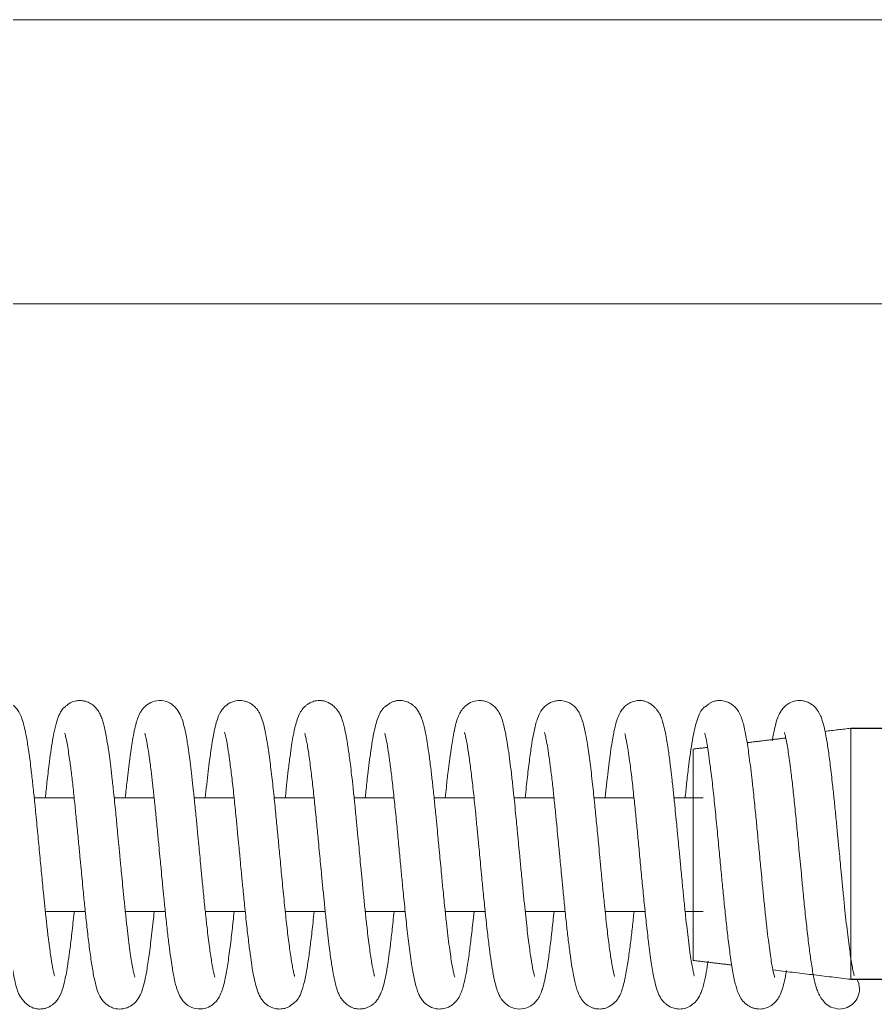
# Model space of a CAD drawing. Header units: inches. Extents: x 0.8 to 28.5, y 2.9 to 20.2.
# Drawn here: x 17.075 to 17.824, y 17.741 to 18.607 of the extents above; entities that cross this region are included whole.
import ezdxf

# ---------------------------------------------------------------- set-up
doc = ezdxf.new("R2010")
doc.units = ezdxf.units.IN
doc.header["$MEASUREMENT"] = 0
doc.layers.add('SLD-0', color=1, linetype='Continuous', lineweight=15)

msp = doc.modelspace()

# ---------------------------------------------------------------- linework, layer by layer
at = {"color": 7, "linetype": 'Continuous', "lineweight": 15}
for p, q in [((17.8029, 17.79881), (17.8029, 17.98662)), ((17.6649, 17.96839), (17.6649, 17.81048)), ((17.6649, 17.81048), (17.6649, 17.78339)), ((17.8029, 17.76689), (17.8029, 17.77866))]:
    msp.add_line(p, q, dxfattribs=at)
for p, q in [((17.8029, 17.98662), (17.8379, 17.98662)), ((17.8029, 17.76689), (17.8379, 17.76689))]:
    msp.add_line(p, q)
at = {"color": 7, "linetype": 'Continuous', "lineweight": 15, "flags": 128}
msp.add_lwpolyline([(17.81039, 17.75839), (17.80968, 17.76332), (17.80793, 17.76733)], dxfattribs=at)
at = {"color": 7, "linetype": 'Continuous', "lineweight": 15}
msp.add_arc((17.79289, 17.75839), 0.0175, 269.97873, 0, dxfattribs=at)
for points, knots in [([(17.1056, 17.76991), (17.10564, 17.76994), (17.10576, 17.77003), (17.1054, 17.77154), (17.10482, 17.77413), (17.1038, 17.77918), (17.10264, 17.78623), (17.10133, 17.79564), (17.10015, 17.80485), (17.09888, 17.81579), (17.09758, 17.828), (17.09617, 17.84172), (17.09465, 17.85745), (17.09292, 17.8756), (17.09111, 17.89466), (17.08943, 17.91212), (17.08783, 17.92767), (17.08641, 17.94107), (17.0847, 17.95551), (17.08283, 17.96951), (17.08116, 17.9795), (17.07983, 17.98597), (17.07862, 17.99102), (17.07693, 17.99629), (17.07478, 18.00081), (17.07266, 18.00381), (17.07085, 18.00568), (17.06966, 18.00671), (17.06827, 18.00773), (17.06635, 18.00891), (17.0632, 18.0103), (17.05782, 18.0112), (17.05208, 18.01025), (17.04773, 18.00798), (17.04403, 18.00482), (17.04087, 18.00057), (17.03922, 17.99706), (17.03782, 17.99325), (17.03649, 17.98832), (17.03467, 17.97995), (17.03264, 17.96742), (17.03041, 17.95008), (17.02882, 17.93603), (17.02795, 17.92748), (17.02776, 17.92564)], [0, 0, 0, 0, 0.011745, 0.03392, 0.052019, 0.065966, 0.106279, 0.128151, 0.15121, 0.181231, 0.208983, 0.234594, 0.270011, 0.306293, 0.343928, 0.384545, 0.413652, 0.444188, 0.475927, 0.520636, 0.561545, 0.577779, 0.59761, 0.621735, 0.645481, 0.663153, 0.670977, 0.676302, 0.679743, 0.683476, 0.692662, 0.704404, 0.720378, 0.740077, 0.755699, 0.766612, 0.779623, 0.798444, 0.823207, 0.849443, 0.898938, 0.944996, 0.988107, 1, 1, 1, 1]), ([(17.17608, 17.76888), (17.17609, 17.76889), (17.17611, 17.76891), (17.17575, 17.77001), (17.17518, 17.77233), (17.17432, 17.77636), (17.17327, 17.78219), (17.17213, 17.78975), (17.1709, 17.79887), (17.1696, 17.80947), (17.16828, 17.82139), (17.16696, 17.83392), (17.16575, 17.84597), (17.16474, 17.85652), (17.16391, 17.86517), (17.16327, 17.87195), (17.16269, 17.87796), (17.16196, 17.88566), (17.1609, 17.89681), (17.15944, 17.91198), (17.15786, 17.92746), (17.15636, 17.94142), (17.15505, 17.95258), (17.15383, 17.96201), (17.15262, 17.97058), (17.1514, 17.97804), (17.15018, 17.9844), (17.14903, 17.98941), (17.14775, 17.99388), (17.1462, 17.998), (17.1442, 18.00177), (17.14159, 18.00517), (17.13766, 18.00837), (17.13326, 18.01026), (17.12993, 18.01085), (17.12754, 18.01091), (17.12566, 18.01079), (17.12366, 18.01042), (17.12157, 18.00977), (17.11997, 18.00901), (17.11872, 18.00826), (17.11786, 18.00769), (17.11709, 18.00712), (17.11612, 18.00638), (17.11454, 18.00505), (17.1131, 18.00375), (17.11073, 18.00052), (17.1083, 17.99479), (17.10605, 17.98648), (17.10412, 17.97662), (17.10251, 17.9661), (17.10088, 17.95378), (17.09932, 17.94057), (17.09823, 17.93015), (17.09776, 17.92564)], [0, 0, 0, 0, 0.007353, 0.022423, 0.04103, 0.063386, 0.088401, 0.114096, 0.14061, 0.167891, 0.195748, 0.224099, 0.249458, 0.270671, 0.287849, 0.300995, 0.310787, 0.323335, 0.346429, 0.376891, 0.414788, 0.443816, 0.470813, 0.49565, 0.518216, 0.545024, 0.567998, 0.589492, 0.606717, 0.625214, 0.644905, 0.661836, 0.675323, 0.686624, 0.695602, 0.699211, 0.702883, 0.706812, 0.711097, 0.715775, 0.717972, 0.71993, 0.721792, 0.723714, 0.728247, 0.741861, 0.768012, 0.802017, 0.838756, 0.872648, 0.903656, 0.932166, 0.970629, 1, 1, 1, 1]), ([(17.24618, 17.7687), (17.24619, 17.76868), (17.24634, 17.76844), (17.24587, 17.76961), (17.24523, 17.77224), (17.24429, 17.77661), (17.24332, 17.78206), (17.24235, 17.78835), (17.24102, 17.79788), (17.23951, 17.81007), (17.23786, 17.82533), (17.2364, 17.83944), (17.23506, 17.85315), (17.23392, 17.8651), (17.23295, 17.87524), (17.23202, 17.88505), (17.23097, 17.89607), (17.2297, 17.90928), (17.22833, 17.92283), (17.22697, 17.9358), (17.22571, 17.94706), (17.22449, 17.95694), (17.22329, 17.96594), (17.22212, 17.97377), (17.22095, 17.98048), (17.21978, 17.98626), (17.21838, 17.99193), (17.21666, 17.99712), (17.21386, 18.00265), (17.20889, 18.0078), (17.20187, 18.01109), (17.19345, 18.01091), (17.18736, 18.00795), (17.18367, 18.00453), (17.18149, 18.00154), (17.18006, 17.99893), (17.17862, 17.99559), (17.17715, 17.99097), (17.1756, 17.98443), (17.17373, 17.97448), (17.17167, 17.96026), (17.16958, 17.94293), (17.16829, 17.93094), (17.16776, 17.92575), (17.16775, 17.92564)], [0, 0, 0, 0, 0.00157, 0.019915, 0.042512, 0.066022, 0.088543, 0.109919, 0.130667, 0.174203, 0.204717, 0.236537, 0.265501, 0.289564, 0.308839, 0.326304, 0.348315, 0.375133, 0.406923, 0.433893, 0.461387, 0.486664, 0.50956, 0.536406, 0.559211, 0.580008, 0.604028, 0.630931, 0.657198, 0.677339, 0.696932, 0.71606, 0.733214, 0.746993, 0.758484, 0.770869, 0.786081, 0.810832, 0.840017, 0.870454, 0.917515, 0.966801, 0.999291, 1, 1, 1, 1]), ([(17.31593, 17.7693), (17.31591, 17.76946), (17.31586, 17.76981), (17.31507, 17.77285), (17.31393, 17.77839), (17.31234, 17.78801), (17.31037, 17.80283), (17.30841, 17.82), (17.30646, 17.83875), (17.30461, 17.85785), (17.30291, 17.87573), (17.30134, 17.89221), (17.2998, 17.90839), (17.29808, 17.92533), (17.29623, 17.9428), (17.29415, 17.95987), (17.29216, 17.97386), (17.29013, 17.98471), (17.28823, 17.99249), (17.28637, 17.9977), (17.28441, 18.00134), (17.2827, 18.00374), (17.28099, 18.00556), (17.27923, 18.00701), (17.27792, 18.00791), (17.27663, 18.00871), (17.2748, 18.0096), (17.27115, 18.0108), (17.26578, 18.01118), (17.25896, 18.00912), (17.25378, 18.00482), (17.25037, 17.99995), (17.24785, 17.99375), (17.24604, 17.98651), (17.24447, 17.97858), (17.24303, 17.96975), (17.24164, 17.95968), (17.24027, 17.94869), (17.23901, 17.93765), (17.23816, 17.92958), (17.23775, 17.92564)], [0, 0, 0, 0, 0.018196, 0.039813, 0.061892, 0.105125, 0.1472, 0.188532, 0.229802, 0.270206, 0.306138, 0.337079, 0.368972, 0.404765, 0.444202, 0.487264, 0.533332, 0.56612, 0.600479, 0.632981, 0.647699, 0.661479, 0.673646, 0.679953, 0.682342, 0.684445, 0.688958, 0.694479, 0.709063, 0.726676, 0.744572, 0.762469, 0.798157, 0.833825, 0.859922, 0.88887, 0.920638, 0.946478, 0.97389, 1, 1, 1, 1]), ([(17.38571, 17.76972), (17.38573, 17.76982), (17.38579, 17.77011), (17.38514, 17.77258), (17.38412, 17.77753), (17.38283, 17.78493), (17.38118, 17.79647), (17.37934, 17.81157), (17.37777, 17.8262), (17.37642, 17.83926), (17.37515, 17.85215), (17.37402, 17.86403), (17.37301, 17.87461), (17.37207, 17.88451), (17.37105, 17.89522), (17.36984, 17.90784), (17.3685, 17.92126), (17.36715, 17.93415), (17.36593, 17.94515), (17.3648, 17.95447), (17.36382, 17.96201), (17.36296, 17.96815), (17.36207, 17.974), (17.36095, 17.98053), (17.35971, 17.98657), (17.35851, 17.99129), (17.35756, 17.99438), (17.35666, 17.99672), (17.35596, 17.99834), (17.35487, 18.00037), (17.35326, 18.00261), (17.35166, 18.00449), (17.3495, 18.00658), (17.347, 18.00842), (17.34427, 18.00981), (17.34117, 18.01068), (17.33819, 18.01097), (17.33451, 18.01071), (17.33109, 18.00974), (17.32785, 18.00803), (17.32498, 18.00582), (17.32285, 18.00348), (17.32031, 17.99959), (17.31821, 17.99449), (17.31659, 17.98876), (17.31543, 17.98347), (17.3144, 17.97809), (17.31328, 17.97132), (17.31193, 17.96185), (17.31052, 17.95084), (17.30911, 17.93854), (17.30824, 17.93031), (17.30776, 17.9257), (17.30775, 17.92564)], [0, 0, 0, 0, 0.015825, 0.044552, 0.066864, 0.088037, 0.131114, 0.175011, 0.203767, 0.232242, 0.259917, 0.284147, 0.304573, 0.323622, 0.343712, 0.369289, 0.400938, 0.428413, 0.454894, 0.478476, 0.499017, 0.516455, 0.532601, 0.554254, 0.582195, 0.601744, 0.617475, 0.626758, 0.633382, 0.638201, 0.643001, 0.650724, 0.659949, 0.671748, 0.684719, 0.69553, 0.704107, 0.71066, 0.72128, 0.72941, 0.736911, 0.750701, 0.771514, 0.798157, 0.822195, 0.842103, 0.858602, 0.8827, 0.910865, 0.943317, 0.970349, 0.999612, 1, 1, 1, 1]), ([(17.45615, 17.76875), (17.45615, 17.76875), (17.45618, 17.76874), (17.45587, 17.76963), (17.45537, 17.77156), (17.4546, 17.775), (17.45364, 17.78008), (17.45255, 17.78687), (17.45137, 17.79525), (17.4501, 17.8052), (17.44878, 17.81669), (17.44732, 17.83045), (17.44582, 17.84523), (17.44447, 17.85933), (17.44349, 17.86958), (17.4428, 17.87685), (17.44221, 17.88304), (17.4415, 17.89056), (17.44058, 17.90023), (17.43944, 17.91195), (17.43811, 17.92503), (17.43673, 17.93807), (17.43525, 17.95095), (17.43377, 17.9625), (17.43236, 17.97232), (17.4311, 17.97971), (17.42995, 17.98548), (17.42867, 17.99081), (17.42715, 17.99567), (17.42529, 17.99983), (17.42331, 18.00299), (17.42128, 18.00532), (17.419, 18.00729), (17.41601, 18.00914), (17.41302, 18.01026), (17.41001, 18.01083), (17.40779, 18.01093), (17.40581, 18.01079), (17.40385, 18.01047), (17.40146, 18.00973), (17.39971, 18.0088), (17.39829, 18.00785), (17.39743, 18.00722), (17.39669, 18.00662), (17.39606, 18.00611), (17.39518, 18.00539), (17.39448, 18.0049), (17.39351, 18.00417), (17.39183, 18.00215), (17.38978, 17.99834), (17.3877, 17.9926), (17.38592, 17.98562), (17.38426, 17.97728), (17.38274, 17.96773), (17.38131, 17.95714), (17.37986, 17.94522), (17.37871, 17.93485), (17.37795, 17.9275), (17.37776, 17.92564)], [0, 0, 0, 0, 0.005735, 0.019242, 0.036112, 0.05653, 0.079882, 0.104322, 0.129786, 0.156395, 0.183955, 0.212494, 0.247753, 0.275847, 0.296953, 0.30814, 0.318567, 0.333306, 0.352366, 0.375904, 0.403943, 0.433877, 0.46158, 0.494805, 0.523608, 0.548217, 0.568886, 0.58985, 0.612615, 0.631086, 0.647231, 0.659337, 0.667409, 0.674642, 0.684182, 0.689925, 0.695944, 0.6988, 0.701619, 0.707478, 0.71364, 0.716053, 0.718053, 0.719832, 0.721636, 0.723693, 0.730813, 0.74086, 0.760855, 0.786033, 0.815035, 0.842774, 0.868572, 0.899919, 0.928156, 0.953508, 0.988198, 1, 1, 1, 1]), ([(17.52588, 17.76934), (17.52592, 17.76929), (17.52609, 17.7691), (17.52538, 17.77131), (17.52427, 17.77654), (17.52239, 17.78763), (17.52077, 17.79982), (17.51935, 17.81164), (17.51823, 17.82191), (17.51703, 17.83332), (17.51568, 17.84666), (17.51434, 17.86067), (17.51309, 17.87382), (17.51219, 17.88329), (17.51153, 17.89017), (17.51096, 17.89621), (17.51025, 17.90358), (17.50935, 17.91278), (17.50825, 17.92362), (17.50701, 17.93547), (17.50571, 17.94703), (17.50435, 17.95812), (17.50304, 17.96773), (17.50181, 17.97562), (17.5005, 17.98292), (17.49875, 17.99074), (17.49682, 17.99715), (17.49292, 18.00388), (17.48844, 18.00798), (17.48351, 18.01017), (17.47809, 18.01125), (17.47154, 18.01027), (17.46614, 18.007), (17.46247, 18.00312), (17.46016, 17.99927), (17.45834, 17.99492), (17.45661, 17.98896), (17.45466, 17.97988), (17.45254, 17.96671), (17.45052, 17.95096), (17.44893, 17.93693), (17.44809, 17.92883), (17.44776, 17.92564)], [0, 0, 0, 0, 0.00624, 0.025847, 0.065429, 0.105066, 0.147694, 0.170756, 0.194848, 0.220162, 0.24664, 0.279461, 0.305876, 0.325742, 0.336304, 0.34734, 0.362323, 0.381346, 0.404395, 0.431372, 0.460183, 0.486375, 0.516719, 0.541971, 0.562351, 0.595961, 0.636678, 0.658368, 0.681042, 0.691569, 0.701498, 0.720444, 0.736711, 0.74982, 0.767431, 0.790484, 0.820008, 0.853619, 0.899456, 0.946755, 0.979005, 1, 1, 1, 1]), ([(17.59589, 17.76939), (17.59592, 17.76941), (17.59598, 17.76946), (17.59532, 17.77177), (17.59429, 17.77653), (17.59279, 17.78501), (17.59092, 17.79851), (17.58895, 17.81495), (17.58716, 17.83197), (17.58552, 17.84834), (17.58418, 17.86235), (17.58298, 17.87502), (17.58197, 17.88557), (17.58108, 17.8949), (17.58001, 17.90617), (17.57854, 17.92087), (17.57668, 17.93876), (17.57457, 17.95664), (17.57258, 17.97109), (17.57069, 17.98199), (17.56898, 17.98971), (17.5673, 17.99535), (17.56521, 18.00011), (17.56241, 18.00429), (17.55884, 18.00755), (17.55448, 18.0099), (17.54985, 18.01097), (17.54552, 18.01087), (17.54159, 18.00993), (17.53812, 18.00824), (17.53392, 18.00504), (17.53045, 18.00012), (17.52818, 17.99445), (17.52677, 17.98946), (17.52523, 17.98268), (17.52352, 17.97316), (17.52165, 17.95992), (17.51971, 17.9442), (17.51841, 17.9319), (17.51775, 17.92564)], [0, 0, 0, 0, 0.012738, 0.032943, 0.053843, 0.095113, 0.135482, 0.176496, 0.219893, 0.250285, 0.280039, 0.305593, 0.326646, 0.343639, 0.362127, 0.39565, 0.43591, 0.481057, 0.52742, 0.559258, 0.591816, 0.622574, 0.642866, 0.661311, 0.67695, 0.688917, 0.701401, 0.709816, 0.719235, 0.729797, 0.741603, 0.769195, 0.793916, 0.817297, 0.840691, 0.878701, 0.917335, 0.957863, 1, 1, 1, 1]), ([(17.66551, 17.77006), (17.66553, 17.77005), (17.66566, 17.77), (17.66552, 17.77081), (17.66506, 17.77301), (17.66417, 17.77728), (17.66312, 17.78322), (17.66196, 17.791), (17.6607, 17.80042), (17.65941, 17.81115), (17.65813, 17.8228), (17.65678, 17.83573), (17.65536, 17.85), (17.65403, 17.86402), (17.65282, 17.87661), (17.65197, 17.88559), (17.65132, 17.89241), (17.6507, 17.89894), (17.64989, 17.90731), (17.64886, 17.91771), (17.64766, 17.92927), (17.64645, 17.94056), (17.6453, 17.95043), (17.64429, 17.95847), (17.64341, 17.96497), (17.64254, 17.971), (17.64146, 17.97775), (17.64022, 17.98423), (17.63899, 17.98952), (17.63799, 17.99306), (17.6371, 17.99562), (17.63647, 17.99718), (17.63597, 17.99824), (17.6357, 17.99877), (17.63532, 17.99948), (17.63481, 18.00026), (17.63426, 18.00106), (17.63362, 18.00194), (17.6325, 18.00337), (17.63078, 18.00529), (17.62835, 18.00743), (17.6257, 18.00915), (17.62257, 18.01036), (17.61951, 18.01091), (17.61571, 18.0109), (17.61182, 18.01002), (17.6085, 18.00844), (17.60552, 18.0063), (17.6034, 18.00414), (17.60094, 18.00073), (17.59882, 17.99617), (17.59714, 17.9909), (17.59593, 17.98585), (17.59488, 17.98071), (17.59376, 17.97437), (17.59243, 17.96551), (17.59105, 17.95511), (17.58966, 17.94343), (17.5886, 17.9338), (17.58795, 17.92751), (17.58776, 17.92564)], [0, 0, 0, 0, 0.003589, 0.018919, 0.045561, 0.066293, 0.088264, 0.11371, 0.143429, 0.168489, 0.195795, 0.225516, 0.25373, 0.285481, 0.310769, 0.329406, 0.339403, 0.351964, 0.369088, 0.390832, 0.417143, 0.444142, 0.468257, 0.489384, 0.507435, 0.523237, 0.544221, 0.572232, 0.59315, 0.611078, 0.621607, 0.629016, 0.631012, 0.632624, 0.63391, 0.636417, 0.637942, 0.639875, 0.643908, 0.652308, 0.663873, 0.678332, 0.691235, 0.701365, 0.70883, 0.71999, 0.72862, 0.735663, 0.747467, 0.76566, 0.789815, 0.813234, 0.833058, 0.849751, 0.873236, 0.900778, 0.932532, 0.959107, 0.98787, 1, 1, 1, 1]), ([(17.73617, 17.76871), (17.73617, 17.76871), (17.73619, 17.76871), (17.73589, 17.76958), (17.7354, 17.77144), (17.73466, 17.77474), (17.73373, 17.77959), (17.73267, 17.78608), (17.73152, 17.79416), (17.73027, 17.80385), (17.72896, 17.81513), (17.72764, 17.82747), (17.7263, 17.84044), (17.72511, 17.85266), (17.72411, 17.86315), (17.72335, 17.87109), (17.72267, 17.8782), (17.72185, 17.88683), (17.72073, 17.8987), (17.71925, 17.91392), (17.71767, 17.92926), (17.71619, 17.94296), (17.71488, 17.95388), (17.71369, 17.96303), (17.71251, 17.97126), (17.71134, 17.97839), (17.71013, 17.98465), (17.70884, 17.9902), (17.7072, 17.99553), (17.70524, 18.00001), (17.70289, 18.00353), (17.70079, 18.00583), (17.69806, 18.00795), (17.69486, 18.00968), (17.69148, 18.01065), (17.6887, 18.01091), (17.68671, 18.01087), (17.68523, 18.01071), (17.68376, 18.01041), (17.68178, 18.0098), (17.68027, 18.00904), (17.67886, 18.0081), (17.67799, 18.00744), (17.67734, 18.0069), (17.6769, 18.00653), (17.67661, 18.00628), (17.67635, 18.00607), (17.67602, 18.0058), (17.67556, 18.00546), (17.67517, 18.00527), (17.67483, 18.00526), (17.67383, 18.00457), (17.67205, 18.00247), (17.66966, 17.99799), (17.66743, 17.99154), (17.66542, 17.98335), (17.66366, 17.97383), (17.66211, 17.96322), (17.6606, 17.95152), (17.65918, 17.93932), (17.65819, 17.92983), (17.65776, 17.92564)], [0, 0, 0, 0, 0.005865, 0.019056, 0.035402, 0.055078, 0.077462, 0.101053, 0.125796, 0.15185, 0.179043, 0.207323, 0.233906, 0.260392, 0.280976, 0.295753, 0.30682, 0.322457, 0.346063, 0.376384, 0.413448, 0.441927, 0.468292, 0.492385, 0.514127, 0.539703, 0.56139, 0.584521, 0.605018, 0.627369, 0.645237, 0.657588, 0.664886, 0.672775, 0.683091, 0.689087, 0.691959, 0.69478, 0.697692, 0.700823, 0.707963, 0.711075, 0.713501, 0.715352, 0.716129, 0.716855, 0.717582, 0.718355, 0.720181, 0.724475, 0.730465, 0.742087, 0.764426, 0.792183, 0.822288, 0.850037, 0.883464, 0.912952, 0.938996, 0.973069, 1, 1, 1, 1]), ([(17.80554, 17.77035), (17.80561, 17.77029), (17.80588, 17.77005), (17.80497, 17.773), (17.8042, 17.77712), (17.80315, 17.78299), (17.80209, 17.7901), (17.80094, 17.79852), (17.79976, 17.80814), (17.79858, 17.81862), (17.79733, 17.83037), (17.79608, 17.84263), (17.79491, 17.85474), (17.79392, 17.86511), (17.79301, 17.87469), (17.79204, 17.88481), (17.79091, 17.89673), (17.78961, 17.91021), (17.78821, 17.92404), (17.78662, 17.93916), (17.78486, 17.95428), (17.78297, 17.96844), (17.78112, 17.9799), (17.77949, 17.98758), (17.77815, 17.99259), (17.7768, 17.99659), (17.77467, 18.00112), (17.7716, 18.00519), (17.76793, 18.00807), (17.76451, 18.00981), (17.76049, 18.01085), (17.75548, 18.01101), (17.75002, 18.0095), (17.74534, 18.00628), (17.74234, 18.00287), (17.73981, 17.99865), (17.73789, 17.99367), (17.73603, 17.9864), (17.7347, 17.98009), (17.73406, 17.97588), (17.73402, 17.97561)], [0, 0, 0, 0, 0.007653, 0.032691, 0.059786, 0.087532, 0.115775, 0.144709, 0.174268, 0.20422, 0.232746, 0.266716, 0.295789, 0.320041, 0.340056, 0.362928, 0.390845, 0.423912, 0.459393, 0.493404, 0.54203, 0.587716, 0.631302, 0.673047, 0.693252, 0.71427, 0.736991, 0.762487, 0.776215, 0.788587, 0.799685, 0.810398, 0.829322, 0.846027, 0.862566, 0.880396, 0.913752, 0.954868, 0.997016, 1, 1, 1, 1]), ([(17.0453, 17.98164), (17.04526, 17.98151), (17.04516, 17.98125), (17.04572, 17.97881), (17.04644, 17.97537), (17.04727, 17.97086), (17.04817, 17.96525), (17.04931, 17.9573), (17.05074, 17.94614), (17.05234, 17.93198), (17.05405, 17.91566), (17.05568, 17.89911), (17.05705, 17.88474), (17.05813, 17.87343), (17.05893, 17.86496), (17.05967, 17.85726), (17.06052, 17.84829), (17.06169, 17.83644), (17.0631, 17.8227), (17.06454, 17.80926), (17.0659, 17.7979), (17.06705, 17.7891), (17.06802, 17.78228), (17.06902, 17.77589), (17.07023, 17.76915), (17.0715, 17.7634), (17.07269, 17.75905), (17.07369, 17.75618), (17.07519, 17.7522), (17.07986, 17.74645), (17.08284, 17.74408), (17.08563, 17.74234), (17.08902, 17.7412), (17.09262, 17.74073), (17.09667, 17.74117), (17.09951, 17.74205), (17.10194, 17.74318), (17.10455, 17.7449), (17.10672, 17.7469), (17.109, 17.74973), (17.1112, 17.75376), (17.11326, 17.75935), (17.11485, 17.76578), (17.11621, 17.77266), (17.11756, 17.78076), (17.11907, 17.79147), (17.12083, 17.80557), (17.12215, 17.81754), (17.12291, 17.82503), (17.12303, 17.82614)], [0, 0, 0, 0, 0.020663, 0.042943, 0.064159, 0.080394, 0.097852, 0.124175, 0.154576, 0.188839, 0.227037, 0.262706, 0.292103, 0.314196, 0.330672, 0.343109, 0.3608, 0.385381, 0.416824, 0.449567, 0.477967, 0.501835, 0.521457, 0.539137, 0.562448, 0.591375, 0.608995, 0.622094, 0.633635, 0.653705, 0.665911, 0.680545, 0.693002, 0.705322, 0.71373, 0.72076, 0.726654, 0.733384, 0.743047, 0.758632, 0.779982, 0.803854, 0.833205, 0.857021, 0.883873, 0.915399, 0.951832, 0.992849, 1, 1, 1, 1]), ([(17.11492, 17.98231), (17.1149, 17.98226), (17.11486, 17.98211), (17.1158, 17.97862), (17.11679, 17.97363), (17.1179, 17.96711), (17.11912, 17.95866), (17.12054, 17.94778), (17.12211, 17.93415), (17.12369, 17.91918), (17.12526, 17.90352), (17.12668, 17.88859), (17.12795, 17.87525), (17.12901, 17.86419), (17.12995, 17.8542), (17.13103, 17.84304), (17.13239, 17.82955), (17.134, 17.8141), (17.13579, 17.79859), (17.13771, 17.7841), (17.13981, 17.77096), (17.14211, 17.7607), (17.14443, 17.75339), (17.14893, 17.74654), (17.15415, 17.74271), (17.16018, 17.74082), (17.16644, 17.74078), (17.17259, 17.74326), (17.1765, 17.74657), (17.17922, 17.75008), (17.1819, 17.75513), (17.18377, 17.76114), (17.18581, 17.77018), (17.18785, 17.78241), (17.18998, 17.7984), (17.19171, 17.8134), (17.19274, 17.82334), (17.19303, 17.82614)], [0, 0, 0, 0, 0.016667, 0.041805, 0.067302, 0.092509, 0.117322, 0.149572, 0.182874, 0.217762, 0.250317, 0.282086, 0.308995, 0.330709, 0.348776, 0.369679, 0.399449, 0.434153, 0.472719, 0.512279, 0.55286, 0.598854, 0.63986, 0.66685, 0.686995, 0.697172, 0.711644, 0.729617, 0.74623, 0.761916, 0.776496, 0.812601, 0.847944, 0.890809, 0.934807, 0.981675, 1, 1, 1, 1]), ([(17.18487, 17.98246), (17.18492, 17.98223), (17.185, 17.98174), (17.18598, 17.97778), (17.18722, 17.97131), (17.18872, 17.96166), (17.19019, 17.95057), (17.19165, 17.93828), (17.19305, 17.92528), (17.19453, 17.91087), (17.19595, 17.89632), (17.19719, 17.88324), (17.19819, 17.87277), (17.19896, 17.86473), (17.19966, 17.85736), (17.20047, 17.84877), (17.20158, 17.83755), (17.20297, 17.82394), (17.20449, 17.80968), (17.20604, 17.79671), (17.20743, 17.7863), (17.20861, 17.77839), (17.20965, 17.77234), (17.21067, 17.76709), (17.21188, 17.76188), (17.21329, 17.75698), (17.21563, 17.75125), (17.22004, 17.74533), (17.22708, 17.7412), (17.23554, 17.74051), (17.24204, 17.74294), (17.2462, 17.74625), (17.24922, 17.74998), (17.25126, 17.75384), (17.25316, 17.75899), (17.25509, 17.76668), (17.25719, 17.77802), (17.25925, 17.79274), (17.26122, 17.80888), (17.26245, 17.82059), (17.26303, 17.82614)], [0, 0, 0, 0, 0.022232, 0.048812, 0.080614, 0.112529, 0.147, 0.175289, 0.205169, 0.236878, 0.268533, 0.2951, 0.315907, 0.331354, 0.343477, 0.360429, 0.383715, 0.41303, 0.447798, 0.481018, 0.509891, 0.534392, 0.554655, 0.572897, 0.594243, 0.618712, 0.64419, 0.671667, 0.692281, 0.711035, 0.728312, 0.742459, 0.754166, 0.77407, 0.801124, 0.835164, 0.877985, 0.921835, 0.962995, 1, 1, 1, 1]), ([(17.25463, 17.98306), (17.25462, 17.98307), (17.25451, 17.98325), (17.2549, 17.98229), (17.25547, 17.97999), (17.25656, 17.97506), (17.25791, 17.96721), (17.25948, 17.95615), (17.26121, 17.94225), (17.26298, 17.92604), (17.26464, 17.90981), (17.26601, 17.89564), (17.26704, 17.88481), (17.26784, 17.87641), (17.2686, 17.86848), (17.26951, 17.8589), (17.27072, 17.84618), (17.27231, 17.83029), (17.27406, 17.81353), (17.27584, 17.79825), (17.27744, 17.7862), (17.27882, 17.77704), (17.28019, 17.76936), (17.28172, 17.76228), (17.2836, 17.75604), (17.28582, 17.75135), (17.28783, 17.74834), (17.28981, 17.74616), (17.29218, 17.7442), (17.29518, 17.74244), (17.29876, 17.74123), (17.30265, 17.7407), (17.30774, 17.74134), (17.31196, 17.74326), (17.31689, 17.74743), (17.31702, 17.7474), (17.31926, 17.74995), (17.32148, 17.7544), (17.32429, 17.76321), (17.32657, 17.77447), (17.32851, 17.78723), (17.3303, 17.80114), (17.33176, 17.81389), (17.3327, 17.823), (17.33302, 17.82614)], [0, 0, 0, 0, 0.001189, 0.017005, 0.038153, 0.064932, 0.097359, 0.131608, 0.167889, 0.205871, 0.242824, 0.2702, 0.291619, 0.307073, 0.319702, 0.338392, 0.363638, 0.395676, 0.435996, 0.472855, 0.505306, 0.533283, 0.556938, 0.586012, 0.618177, 0.636466, 0.651819, 0.663197, 0.670703, 0.678167, 0.687933, 0.697193, 0.705956, 0.715456, 0.729761, 0.741994, 0.757224, 0.79146, 0.83033, 0.8722, 0.909095, 0.94166, 0.979906, 1, 1, 1, 1]), ([(17.32521, 17.98179), (17.32514, 17.98185), (17.32482, 17.98211), (17.32548, 17.97998), (17.32638, 17.97569), (17.32734, 17.97045), (17.32826, 17.96463), (17.32922, 17.95789), (17.33045, 17.94844), (17.33194, 17.93579), (17.33364, 17.91968), (17.33528, 17.90335), (17.33664, 17.88904), (17.33775, 17.87733), (17.33869, 17.86751), (17.3397, 17.85692), (17.34079, 17.84551), (17.34204, 17.833), (17.34334, 17.82039), (17.34465, 17.80841), (17.34587, 17.79815), (17.34694, 17.78995), (17.34787, 17.78332), (17.34885, 17.77693), (17.34991, 17.77089), (17.3511, 17.76514), (17.3522, 17.76068), (17.35341, 17.75685), (17.35438, 17.75434), (17.35549, 17.75217), (17.35639, 17.75075), (17.35745, 17.74929), (17.35925, 17.7471), (17.36195, 17.74458), (17.3652, 17.74249), (17.36902, 17.74114), (17.37318, 17.74073), (17.37718, 17.74129), (17.38013, 17.74229), (17.38252, 17.74352), (17.38491, 17.74522), (17.38671, 17.74692), (17.38858, 17.74921), (17.39033, 17.75213), (17.39237, 17.75665), (17.39416, 17.7627), (17.39567, 17.76976), (17.39687, 17.77648), (17.39814, 17.78473), (17.3996, 17.79555), (17.40127, 17.80935), (17.40242, 17.82034), (17.40303, 17.82614)], [0, 0, 0, 0, 0.008237, 0.03734, 0.060101, 0.080437, 0.100986, 0.121805, 0.14297, 0.179906, 0.216158, 0.251791, 0.283147, 0.303492, 0.322427, 0.342296, 0.367516, 0.392346, 0.42102, 0.450066, 0.475794, 0.498035, 0.516706, 0.534394, 0.558701, 0.578621, 0.600623, 0.618192, 0.632924, 0.636277, 0.638782, 0.642877, 0.648833, 0.662436, 0.678984, 0.69394, 0.705789, 0.714301, 0.721433, 0.728258, 0.733974, 0.743225, 0.757374, 0.771855, 0.789151, 0.822016, 0.847565, 0.869671, 0.895563, 0.926159, 0.961082, 1, 1, 1, 1]), ([(17.39495, 17.98225), (17.39495, 17.98211), (17.39496, 17.98178), (17.39622, 17.97683), (17.39756, 17.96934), (17.39911, 17.95883), (17.40077, 17.94596), (17.40247, 17.93084), (17.40425, 17.91374), (17.40596, 17.89627), (17.40753, 17.8797), (17.40897, 17.86457), (17.41044, 17.84905), (17.41213, 17.83203), (17.41407, 17.81335), (17.41624, 17.79489), (17.41846, 17.77884), (17.42087, 17.76583), (17.42293, 17.75799), (17.42507, 17.75273), (17.42711, 17.74923), (17.42924, 17.74672), (17.43206, 17.74426), (17.43618, 17.74196), (17.44036, 17.74088), (17.44547, 17.74078), (17.45096, 17.7424), (17.45635, 17.74616), (17.45943, 17.7503), (17.46158, 17.75462), (17.46318, 17.75923), (17.46471, 17.76512), (17.46642, 17.77354), (17.46829, 17.78558), (17.47016, 17.80004), (17.4717, 17.81335), (17.47267, 17.82274), (17.47302, 17.82614)], [0, 0, 0, 0, 0.020643, 0.050072, 0.085124, 0.11932, 0.152861, 0.190467, 0.228055, 0.265107, 0.29863, 0.327895, 0.355743, 0.392635, 0.433792, 0.479194, 0.528112, 0.570161, 0.614129, 0.635345, 0.654746, 0.672122, 0.681935, 0.68898, 0.698343, 0.710722, 0.72486, 0.73939, 0.760733, 0.782332, 0.803625, 0.824969, 0.861237, 0.903162, 0.938863, 0.97787, 1, 1, 1, 1]), ([(17.46466, 17.98292), (17.46468, 17.98285), (17.46472, 17.98265), (17.4658, 17.97872), (17.46722, 17.97143), (17.46894, 17.96013), (17.4707, 17.94655), (17.47252, 17.93042), (17.47425, 17.91375), (17.47574, 17.89853), (17.47688, 17.88647), (17.47786, 17.87623), (17.47881, 17.86628), (17.4799, 17.85473), (17.48127, 17.84057), (17.48293, 17.82428), (17.48467, 17.80806), (17.4864, 17.7939), (17.48791, 17.78285), (17.48922, 17.77471), (17.4904, 17.76839), (17.49169, 17.76258), (17.49324, 17.75714), (17.49545, 17.75159), (17.49968, 17.7457), (17.50643, 17.74148), (17.51458, 17.74039), (17.52137, 17.74256), (17.5258, 17.74585), (17.52841, 17.74893), (17.53004, 17.75153), (17.53152, 17.75454), (17.53301, 17.75862), (17.53453, 17.76439), (17.53611, 17.77202), (17.53776, 17.78197), (17.53948, 17.79455), (17.54128, 17.80949), (17.54246, 17.82071), (17.54303, 17.82614)], [0, 0, 0, 0, 0.016022, 0.04414, 0.083714, 0.120132, 0.156748, 0.195356, 0.236075, 0.265355, 0.289627, 0.309, 0.326788, 0.349282, 0.378537, 0.413487, 0.452889, 0.489324, 0.520894, 0.547761, 0.569004, 0.591556, 0.617772, 0.644705, 0.671545, 0.690642, 0.70925, 0.726814, 0.741317, 0.753229, 0.764191, 0.777423, 0.79996, 0.827493, 0.857378, 0.888054, 0.925222, 0.963794, 1, 1, 1, 1]), ([(17.53472, 17.98287), (17.5347, 17.98289), (17.53461, 17.98301), (17.53505, 17.98177), (17.53574, 17.97888), (17.53688, 17.97334), (17.53823, 17.96504), (17.53976, 17.95399), (17.54134, 17.94111), (17.54287, 17.92701), (17.54431, 17.91309), (17.54557, 17.90024), (17.54658, 17.88961), (17.54737, 17.88141), (17.54803, 17.87441), (17.54875, 17.86691), (17.54967, 17.85725), (17.55083, 17.8451), (17.55224, 17.83096), (17.55376, 17.81644), (17.55534, 17.80243), (17.55688, 17.79023), (17.55833, 17.78008), (17.55964, 17.77231), (17.56081, 17.76645), (17.56201, 17.76138), (17.56349, 17.75647), (17.56555, 17.75171), (17.56813, 17.74775), (17.5721, 17.74405), (17.57661, 17.7418), (17.58028, 17.741), (17.58345, 17.74079), (17.58771, 17.74133), (17.59074, 17.74264), (17.59305, 17.74416), (17.59434, 17.74514), (17.59532, 17.74595), (17.59668, 17.74712), (17.59789, 17.74829), (17.59977, 17.75094), (17.60216, 17.75599), (17.60469, 17.76475), (17.6071, 17.77755), (17.60906, 17.79132), (17.61078, 17.80527), (17.61206, 17.8168), (17.6128, 17.82392), (17.61303, 17.82614)], [0, 0, 0, 0, 0.004298, 0.021882, 0.044579, 0.072609, 0.104551, 0.137645, 0.171985, 0.20345, 0.234607, 0.260963, 0.282128, 0.298233, 0.309596, 0.323489, 0.342557, 0.366811, 0.39645, 0.429836, 0.461143, 0.494625, 0.524176, 0.550032, 0.572133, 0.591697, 0.612724, 0.635702, 0.657733, 0.67276, 0.685082, 0.693051, 0.699326, 0.707335, 0.71683, 0.72014, 0.723249, 0.726841, 0.731361, 0.746469, 0.766318, 0.790517, 0.837874, 0.881134, 0.919748, 0.954377, 0.985812, 1, 1, 1, 1]), ([(17.60522, 17.98179), (17.60517, 17.98182), (17.60494, 17.98194), (17.6054, 17.98027), (17.60608, 17.97711), (17.60687, 17.9731), (17.60759, 17.96892), (17.60834, 17.96407), (17.60946, 17.95619), (17.61095, 17.94452), (17.61266, 17.92899), (17.61427, 17.91349), (17.61577, 17.89825), (17.61722, 17.8829), (17.61875, 17.86697), (17.62031, 17.85034), (17.62201, 17.83315), (17.62382, 17.81576), (17.62547, 17.80127), (17.62693, 17.78995), (17.6281, 17.78162), (17.62926, 17.77448), (17.63044, 17.76817), (17.63198, 17.76129), (17.63409, 17.75461), (17.63695, 17.74945), (17.63929, 17.7466), (17.64221, 17.74417), (17.64544, 17.74233), (17.64938, 17.74102), (17.65499, 17.7407), (17.65997, 17.74207), (17.66402, 17.74451), (17.66734, 17.74765), (17.67016, 17.75165), (17.6716, 17.75482), (17.67296, 17.75851), (17.67448, 17.76413), (17.67615, 17.77198), (17.6773, 17.77952), (17.67782, 17.78289)], [0, 0, 0, 0, 0.008246, 0.038466, 0.062064, 0.079906, 0.097759, 0.116358, 0.135783, 0.17992, 0.221728, 0.259526, 0.293763, 0.328305, 0.363938, 0.401104, 0.441234, 0.484187, 0.529719, 0.558715, 0.586199, 0.612397, 0.637297, 0.66629, 0.704313, 0.733572, 0.75276, 0.762123, 0.770664, 0.781669, 0.795469, 0.814049, 0.834539, 0.849993, 0.861195, 0.875473, 0.895593, 0.921703, 0.96505, 1, 1, 1, 1]), ([(17.67494, 17.98229), (17.67494, 17.98216), (17.67496, 17.98183), (17.67607, 17.97745), (17.67726, 17.97108), (17.67854, 17.96281), (17.68007, 17.95163), (17.68183, 17.93684), (17.68378, 17.91833), (17.6857, 17.89897), (17.68747, 17.8803), (17.68909, 17.86333), (17.69058, 17.84764), (17.69212, 17.83217), (17.69376, 17.81639), (17.69555, 17.80054), (17.69757, 17.78496), (17.69977, 17.77122), (17.70225, 17.76025), (17.70479, 17.75295), (17.70752, 17.74863), (17.70983, 17.74625), (17.71194, 17.7446), (17.71367, 17.74341), (17.71586, 17.74224), (17.71873, 17.74127), (17.72194, 17.74082), (17.72566, 17.74096), (17.72994, 17.74201), (17.73491, 17.74496), (17.73823, 17.74857), (17.74089, 17.7529), (17.74312, 17.75875), (17.74487, 17.76595), (17.74594, 17.77098), (17.74649, 17.77447), (17.74652, 17.77467)], [0, 0, 0, 0, 0.023457, 0.056838, 0.090869, 0.124067, 0.156563, 0.204531, 0.252125, 0.299578, 0.343427, 0.381359, 0.41635, 0.452764, 0.492458, 0.535612, 0.583067, 0.635193, 0.683495, 0.730627, 0.766523, 0.784266, 0.788949, 0.792827, 0.799462, 0.80563, 0.813669, 0.821475, 0.83551, 0.850602, 0.869076, 0.89162, 0.928182, 0.961934, 0.997728, 1, 1, 1, 1]), ([(17.74468, 17.98291), (17.74466, 17.98292), (17.74462, 17.98293), (17.74528, 17.9808), (17.74619, 17.9767), (17.74728, 17.97088), (17.74834, 17.96415), (17.74957, 17.95534), (17.75102, 17.94385), (17.75268, 17.9288), (17.7544, 17.91225), (17.75598, 17.89603), (17.7573, 17.88209), (17.75844, 17.8701), (17.75959, 17.85807), (17.76093, 17.84402), (17.76258, 17.82764), (17.76438, 17.8106), (17.76625, 17.79501), (17.76815, 17.78094), (17.77017, 17.76942), (17.77178, 17.76158), (17.77431, 17.75479), (17.7766, 17.75044), (17.78014, 17.74598), (17.78551, 17.74189), (17.79031, 17.74124), (17.79289, 17.74089)], [0, 0, 0, 0, 0.013402, 0.045599, 0.083452, 0.119647, 0.15334, 0.184846, 0.232904, 0.283283, 0.336365, 0.385692, 0.425411, 0.455706, 0.487712, 0.528096, 0.57721, 0.634274, 0.690637, 0.742347, 0.80388, 0.861073, 0.880439, 0.903311, 0.930546, 0.9627, 1, 1, 1, 1])]:
    msp.add_open_spline(points, degree=3, knots=knots, dxfattribs=at)
for points in [[(17.78025, 17.98391), (17.8029, 17.98662)], [(17.74588, 17.97807), (17.71205, 17.97402)], [(17.6774, 17.96988), (17.6649, 17.96839)], [(17.12299, 17.92564), (17.08803, 17.92564)], [(17.12301, 17.92564), (17.08804, 17.92564)], [(17.193, 17.92564), (17.15803, 17.92564)], [(17.19301, 17.92564), (17.15805, 17.92564)], [(17.263, 17.92564), (17.22803, 17.92564)], [(17.263, 17.92564), (17.22804, 17.92564)], [(17.33299, 17.92564), (17.29803, 17.92564)], [(17.33301, 17.92564), (17.29804, 17.92564)], [(17.40301, 17.92564), (17.36803, 17.92564)], [(17.40299, 17.92564), (17.36803, 17.92564)], [(17.47299, 17.92564), (17.43803, 17.92564)], [(17.47301, 17.92564), (17.43804, 17.92564)], [(17.543, 17.92564), (17.50803, 17.92564)], [(17.54301, 17.92564), (17.50805, 17.92564)], [(17.61299, 17.92564), (17.57802, 17.92564)], [(17.613, 17.92564), (17.57804, 17.92564)], [(17.67364, 17.92564), (17.64803, 17.92564)], [(17.6649, 17.92564), (17.64804, 17.92564)], [(17.09779, 17.82614), (17.13276, 17.82614)], [(17.0978, 17.82614), (17.13277, 17.82614)], [(17.16779, 17.82614), (17.20275, 17.82614)], [(17.1678, 17.82614), (17.20277, 17.82614)], [(17.23779, 17.82614), (17.27276, 17.82614)], [(17.2378, 17.82614), (17.27276, 17.82614)], [(17.3078, 17.82614), (17.34277, 17.82614)], [(17.3078, 17.82614), (17.34276, 17.82614)], [(17.37779, 17.82614), (17.41276, 17.82614)], [(17.37781, 17.82614), (17.41277, 17.82614)], [(17.44779, 17.82614), (17.48275, 17.82614)], [(17.44781, 17.82614), (17.48276, 17.82614)], [(17.51779, 17.82614), (17.55276, 17.82614)], [(17.5178, 17.82614), (17.55277, 17.82614)], [(17.5878, 17.82614), (17.62276, 17.82614)], [(17.58781, 17.82614), (17.62277, 17.82614)], [(17.65779, 17.82614), (17.6649, 17.82614)], [(17.65779, 17.82614), (17.67364, 17.82614)], [(17.8029, 17.79881), (17.8029, 17.77866)], [(17.6649, 17.78339), (17.69851, 17.77937)], [(17.73467, 17.77505), (17.8029, 17.76689)]]:
    msp.add_open_spline(points, degree=1, dxfattribs=at)
at = {"layer": 'SLD-0'}
for p, q in [((13.79325, 18.60667), (24.65535, 18.60667)), ((13.3659, 18.35803), (24.03128, 18.35803))]:
    msp.add_line(p, q, dxfattribs=at)

doc.saveas('drawing.dxf')
